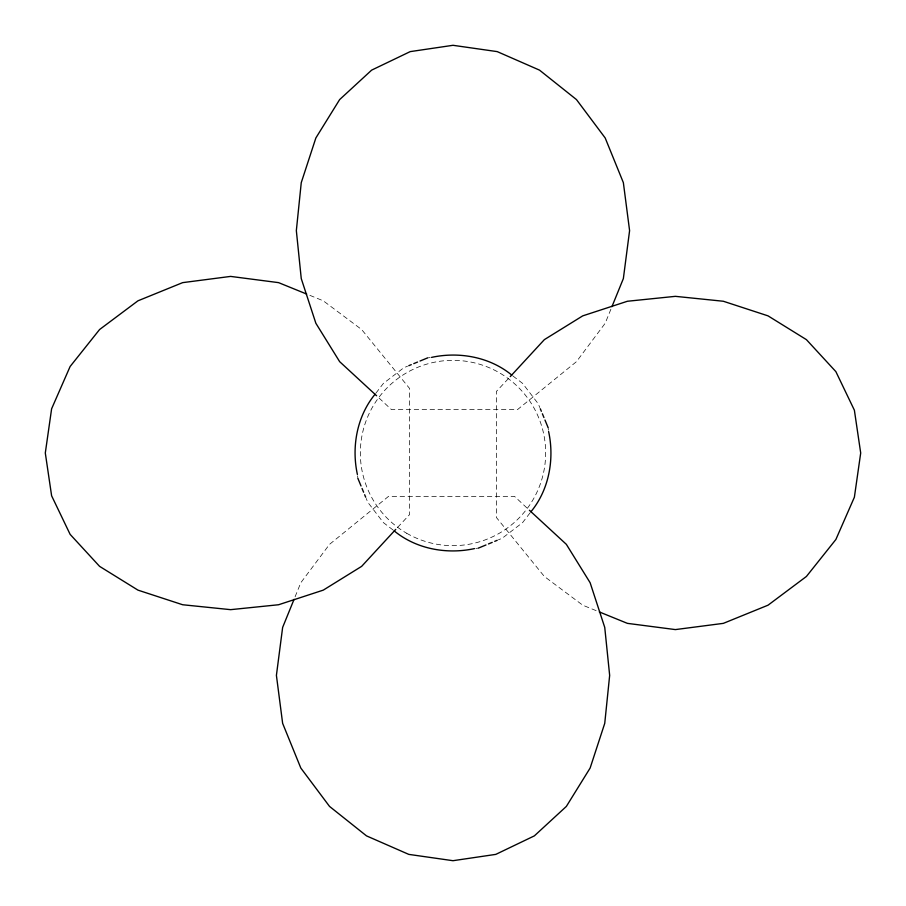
<?xml version="1.0" encoding="UTF-8"?>
<svg xmlns="http://www.w3.org/2000/svg" width="906" height="906" viewBox="0 0 906 906"><rect width="100%" height="100%" fill="white"/><g stroke="black" fill="none" stroke-linecap="round" stroke-linejoin="round"><path stroke-width="0.68" stroke-dasharray="4.53 3.4" d="M295.096 596.771L300.815 582.728L329.535 544.347L388.527 496.375L514.54 496.375L527.417 508.413M610.904 309.229L605.185 323.272L576.465 361.653L517.473 409.625L391.46 409.625L378.583 397.587M375.99 393.057L383.397 383.397L403.782 367.757L407.53 366.205M530.01 512.943L522.603 522.603L502.218 538.243L498.47 539.795M508.413 378.583L496.375 391.46L496.375 517.473L544.347 576.465L582.728 605.185L596.771 610.904M397.587 527.417L409.625 514.54L409.625 388.527L361.653 329.535L323.272 300.815L309.229 295.096M427.519 357.927L430.203 357.564M475.797 548.436L478.481 548.073M512.943 375.99L522.603 383.397L538.243 403.782L539.795 407.53M393.057 530.01L383.397 522.603L367.757 502.218L366.205 498.47M548.073 427.519L548.436 430.203M357.564 475.797L357.927 478.481M406.669 533.249A92.661 92.661 0 0 0 545.661 453A92.661 92.661 0 0 0 406.669 372.751A92.661 92.661 0 0 0 406.669 533.249"/><path stroke-width="1.36" d="M294.065 599.319L282.638 627.416L276.409 675.378L282.638 723.35L300.815 768.039L329.535 806.419L366.5 835.876L408.776 854.381L453 860.7L495.797 854.381L534.359 835.876L566.352 806.419L590.134 768.039L604.744 723.35L609.659 675.378L604.744 627.416L590.134 582.728L566.352 544.347L529.398 510.259M611.935 306.681L623.362 278.584L629.591 230.622L623.362 182.65L605.185 137.961L576.465 99.581L539.5 70.124L497.224 51.619L453 45.3L410.203 51.619L371.641 70.124L339.648 99.581L315.866 137.961L301.256 182.65L296.341 230.622L301.256 278.584L315.866 323.272L339.648 361.653L376.602 395.741M375.163 394.133C356.964 416.069 351.369 446.896 357.394 474.45M530.837 511.867C549.036 489.931 554.631 459.104 548.606 431.55M510.259 376.602L544.347 339.648L582.728 315.866L627.416 301.256L675.378 296.341L723.35 301.256L768.039 315.866L806.419 339.648L835.876 371.641L854.381 410.203L860.7 453L854.381 497.224L835.876 539.5L806.419 576.465L768.039 605.185L723.35 623.362L675.378 629.591L627.416 623.362L599.319 611.935M395.741 529.398L361.653 566.352L323.272 590.134L278.584 604.744L230.622 609.659L182.65 604.744L137.961 590.134L99.581 566.352L70.124 534.359L51.619 495.797L45.3 453L51.619 408.776L70.124 366.5L99.581 329.535L137.961 300.815L182.65 282.638L230.622 276.409L278.584 282.638L306.681 294.065M408.787 365.684L411.279 364.654M413.782 363.612L417.53 362.06M420.022 361.03L427.519 357.927M478.481 548.073L485.978 544.97M488.47 543.94L492.218 542.388M494.721 541.346L497.213 540.316M431.55 357.394C459.104 351.369 489.931 356.964 511.867 375.163M474.45 548.606C446.896 554.631 416.069 549.036 394.133 530.837M540.316 408.787L541.346 411.279M542.388 413.782L543.94 417.53M544.97 420.022L548.073 427.519M357.927 478.481L361.03 485.978M362.06 488.47L363.612 492.218M364.654 494.721L365.684 497.213"/></g></svg>
